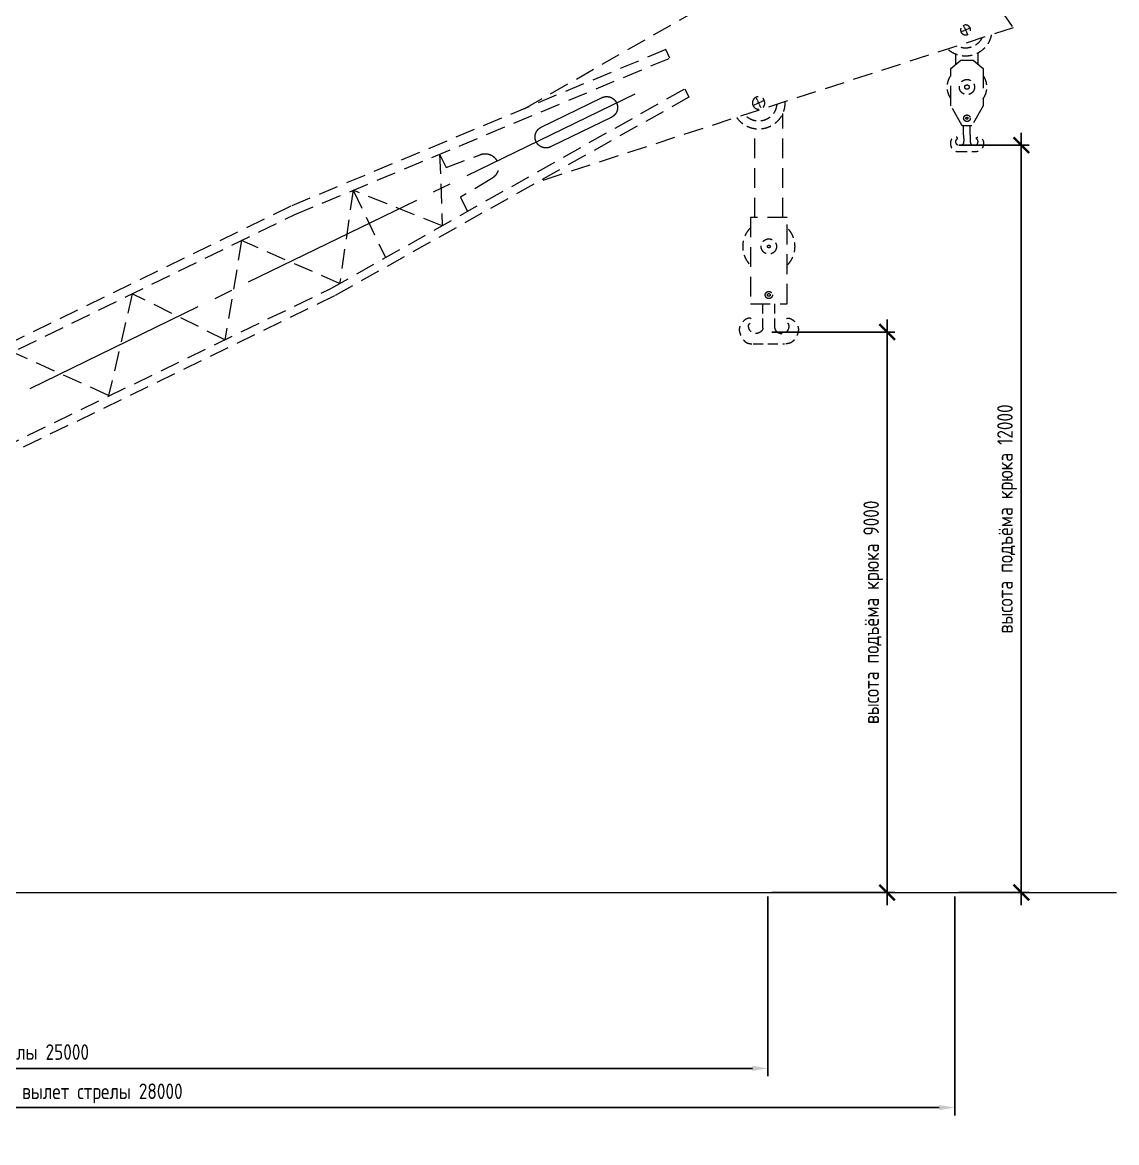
# Model space of a CAD drawing. Header units: millimetres. Extents: x -116888 to 30597, y -50310 to 30934.
# Drawn here: x 13032 to 30597, y -4014 to 13971 of the extents above; entities that cross this region are included whole.
import ezdxf

# ---------------------------------------------------------------- set-up
doc = ezdxf.new("R2010")
doc.units = ezdxf.units.MM
for name, pattern in [('CENTER', [16, 10, -2, 2, -2]), ('HIDDEN', [9.525, 6.35, -3.175]), ('K5LT_AXLED', [19.5, 15, -1.5, 1.5, -1.5])]:
    doc.linetypes.add(name, pattern=pattern)
for name, color, linetype, lineweight in [('2.Тонкая', 7, 'Continuous', 18), ('4.Штриховая', 7, 'HIDDEN', 0), ('линии', 7, 'Continuous', 35), ('невидимые', 7, 'HIDDEN', 18), ('размеры', 7, 'Continuous', 15)]:
    doc.layers.add(name, color=color, linetype=linetype, lineweight=lineweight)
doc.layers.add('3.Осевая', color=7, linetype='CENTER', lineweight=0, true_color=0xff8000)
doc.styles.add('ГОСТ 2.304', font='CS_Gost2304.shx')
doc.dimstyles.new('СПДС', dxfattribs={"dimscale": 100, "dimtxt": 2.5, "dimasz": 2.5, "dimexe": 1.25, "dimexo": 0.625, "dimtad": 1, "dimdec": 0, "dimrnd": 0.001, "dimtxsty": 'ГОСТ 2.304', "dimblk": 'ARCHTICK', "dimblk1": 'ARCHTICK', "dimblk2": 'ARCHTICK', "dimcen": 2.5, "dimdle": 2, "dimadec": 0, "dimazin": 2, "dimtfac": 0.75, "dimtdec": 4, "dimtmove": 1, "dimatfit": 3, "dimfxl": 1, "dimtolj": 1, "dimarcsym": 1})

# ---------------------------------------------------------------- blocks, each defined once
blk = doc.blocks.new('_ArchTick')
at = {"color": 0, "linetype": 'ByBlock', "lineweight": 30, "const_width": 0.15}
blk.add_lwpolyline([(-0.5, -0.5), (0.5, 0.5)], dxfattribs=at)
blk = doc.blocks.new('_McsArrow')
at = {"layer": 'Defpoints', "color": 0, "linetype": 'Continuous', "lineweight": 0, "ltscale": 1000}
blk.add_solid([(0, 0), (-1, 0.167), (-1, -0.167)], dxfattribs=at)
blk = doc.blocks.new('*D78')
at = {"layer": 'Defpoints', "color": 0, "ltscale": 100}
for p in [(25000, 0), (0, -62), (25000, -2822)]:
    blk.add_point(p, dxfattribs=at)
at = {"layer": 'размеры', "color": 0, "lineweight": -2, "ltscale": 100}
for p, q in [((0, -125), (0, -2947)), ((25000, -62), (25000, -2947)), ((-200, -2822), (24750, -2822))]:
    blk.add_line(p, q, dxfattribs=at)
at = {"layer": 'размеры', "color": 0, "lineweight": -2, "ltscale": 100, "xscale": 250, "yscale": 250, "zscale": 250, "rotation": 180}
blk.add_blockref('_ArchTick', (0, -2822), dxfattribs=at)
at = {"layer": 'размеры', "color": 0, "lineweight": -2, "ltscale": 100, "xscale": 250, "yscale": 250, "zscale": 250}
blk.add_blockref('_McsArrow', (25000, -2822), dxfattribs=at)
at = {"layer": 'размеры', "color": 0, "ltscale": 100, "insert": (12500, -2594), "char_height": 250, "attachment_point": 5, "style": 'ГОСТ 2.304'}
blk.add_mtext('\\A1;mах. вылет стрелы 25000', dxfattribs=at)
blk = doc.blocks.new('*D79')
at = {"layer": 'Defpoints', "color": 0, "ltscale": 100}
for p in [(25000, 9000), (25000, 0), (26914, 0)]:
    blk.add_point(p, dxfattribs=at)
at = {"layer": 'размеры', "color": 0, "lineweight": -2, "ltscale": 1000}
for p, q in [((26914, 9200), (26914, -200)), ((25063, 9000), (27039, 9000)), ((25063, 0), (27039, 0))]:
    blk.add_line(p, q, dxfattribs=at)
at = {"layer": 'размеры', "color": 0, "lineweight": -2, "ltscale": 100, "xscale": 250, "yscale": 250, "zscale": 250}
for p, rotation in [((26914, 9000), 90), ((26914, 0), 270)]:
    blk.add_blockref('_ArchTick', p, dxfattribs=dict(at, rotation=rotation))
at = {"layer": 'размеры', "color": 0, "ltscale": 100, "insert": (26691, 4500), "char_height": 250, "attachment_point": 5, "rotation": 90, "style": 'ГОСТ 2.304'}
blk.add_mtext('\\A1;высота подъёма крюка 9000', dxfattribs=at)
blk = doc.blocks.new('*D82')
at = {"layer": 'Defpoints', "color": 0, "ltscale": 100}
for p in [(0, 0), (28000, 0), (28000, -3452)]:
    blk.add_point(p, dxfattribs=at)
at = {"layer": 'размеры', "color": 0, "lineweight": -2, "ltscale": 100}
for p, q in [((0, -62), (0, -3577)), ((28000, -62), (28000, -3577)), ((-200, -3452), (27750, -3452))]:
    blk.add_line(p, q, dxfattribs=at)
at = {"layer": 'размеры', "color": 0, "lineweight": -2, "ltscale": 100, "xscale": 250, "yscale": 250, "zscale": 250, "rotation": 180}
blk.add_blockref('_ArchTick', (0, -3452), dxfattribs=at)
at = {"layer": 'размеры', "color": 0, "lineweight": -2, "ltscale": 100, "xscale": 250, "yscale": 250, "zscale": 250}
blk.add_blockref('_McsArrow', (28000, -3452), dxfattribs=at)
at = {"layer": 'размеры', "color": 0, "ltscale": 100, "insert": (14000, -3224), "char_height": 250, "attachment_point": 5, "style": 'ГОСТ 2.304'}
blk.add_mtext('\\A1;mах. вылет стрелы 28000', dxfattribs=at)
blk = doc.blocks.new('*D83')
at = {"layer": 'Defpoints', "color": 0, "ltscale": 100}
for p in [(28000, 12000), (29067, 12000), (28000, 0)]:
    blk.add_point(p, dxfattribs=at)
at = {"layer": 'размеры', "color": 0, "lineweight": -2, "ltscale": 1000}
for p, q in [((29067, -200), (29067, 12200)), ((28062, 12000), (29192, 12000)), ((28062, 0), (29192, 0))]:
    blk.add_line(p, q, dxfattribs=at)
at = {"layer": 'размеры', "color": 0, "lineweight": -2, "ltscale": 100, "xscale": 250, "yscale": 250, "zscale": 250}
for p, rotation in [((29067, 12000), 90), ((29067, 0), 270)]:
    blk.add_blockref('_ArchTick', p, dxfattribs=dict(at, rotation=rotation))
at = {"layer": 'размеры', "color": 0, "ltscale": 100, "insert": (28839, 6000), "char_height": 250, "attachment_point": 5, "rotation": 90, "style": 'ГОСТ 2.304'}
blk.add_mtext('\\A1;высота подъёма крюка 12000', dxfattribs=at)
blk = doc.blocks.new('осн.крюк - штрих.')
at = {"layer": '4.Штриховая', "ltscale": 25}
for p, q in [((-95, -2286), (-95, -1892)), ((95, -2286), (95, -1892)), ((-252, -2538), (252, -2538))]:
    blk.add_line(p, q, dxfattribs=at)
at = {"layer": '4.Штриховая', "ltscale": 50}
blk.add_lwpolyline([(-295, -1892), (295, -1892), (295, -507), (-295, -507)], close=True, dxfattribs=at)
at = {"layer": '4.Штриховая', "ltscale": 25}
blk.add_circle((0, -973), 123, dxfattribs=at)
at = {"layer": '4.Штриховая', "ltscale": 50}
for centre, radius in [((0, -973), 22.2), ((0, -1751), 57.6), ((0, -1751), 22.2)]:
    blk.add_circle(centre, radius, dxfattribs=at)
at = {"layer": '4.Штриховая', "ltscale": 25}
for start, end in [(134.6525, 225.3475), (314.6525, 45.3475)]:
    blk.add_arc((0, -973), 420, start, end, dxfattribs=at)
for points in [[(-95, -2286), (-95, -2289), (-96, -2294), (-114, -2331), (-147, -2357), (-195, -2375), (-238, -2367), (-262, -2360), (-302, -2329), (-326, -2281), (-326, -2205), (-288, -2211), (-270, -2157), (-291, -2118), (-355, -2127), (-426, -2182), (-493, -2279), (-454, -2405), (-420, -2460), (-357, -2529), (-287, -2535), (-252, -2538)], [(95, -2286), (95, -2289), (96, -2294), (114, -2331), (147, -2357), (195, -2375), (238, -2367), (262, -2360), (302, -2329), (326, -2281), (326, -2205), (288, -2211), (270, -2157), (291, -2118), (355, -2127), (426, -2182), (493, -2279), (454, -2405), (420, -2460), (357, -2529), (287, -2535), (252, -2538)]]:
    blk.add_open_spline(points, degree=3, knots=[0, 0, 0, 0, 13.609346, 27.218692, 69.178953, 166.54533, 211.797527, 257.049724, 295.218495, 333.387265, 378.66046, 450.659922, 492.202772, 526.915759, 566.421998, 659.574191, 800.949912, 896.185441, 969.842519, 1028.95607, 1088.06962, 1088.06962, 1088.06962, 1088.06962], dxfattribs=at)
blk = doc.blocks.new('вспом.крюк - штрих.')
at = {"layer": '4.Штриховая', "ltscale": 25}
for p, q in [((-53, -1633), (-53, -1483)), ((53, -1633), (53, -1483)), ((-158, -1897), (158, -1897))]:
    blk.add_line(p, q, dxfattribs=at)
at = {"layer": '4.Штриховая', "ltscale": 50}
blk.add_lwpolyline([(0, -431), (99, -431), (260, -561), (260, -1161), (76, -1483), (-76, -1483), (-260, -1161), (-260, -561), (-99, -431), (0, -431)], dxfattribs=at)
at = {"layer": '4.Штриховая', "ltscale": 25}
blk.add_circle((0, -861), 122, dxfattribs=at)
at = {"layer": '4.Штриховая', "ltscale": 50}
for centre, radius in [((0, -861), 36.2), ((0, -1362), 53), ((0, -1362), 16.4)]:
    blk.add_circle(centre, radius, dxfattribs=at)
at = {"layer": '4.Штриховая', "ltscale": 25}
for start, end in [(144.2312, 215.7688), (324.2312, 35.7688)]:
    blk.add_arc((0, -861), 320, start, end, dxfattribs=at)
for points in [[(-53, -1633), (-53, -1673), (-53, -1733), (-55, -1754), (-58, -1765), (-76, -1788), (-88, -1796), (-102, -1800), (-116, -1802), (-137, -1798), (-152, -1790), (-165, -1778), (-172, -1766), (-176, -1754), (-177, -1730), (-169, -1706), (-160, -1696), (-154, -1690), (-154, -1676), (-163, -1668), (-180, -1665), (-228, -1682), (-257, -1716), (-265, -1765), (-259, -1808), (-242, -1845), (-218, -1874), (-158, -1897)], [(53, -1633), (53, -1673), (53, -1733), (55, -1754), (58, -1765), (76, -1788), (88, -1796), (102, -1800), (115, -1802), (137, -1798), (152, -1790), (165, -1778), (172, -1766), (176, -1754), (177, -1730), (169, -1706), (160, -1696), (154, -1690), (154, -1676), (163, -1668), (180, -1665), (228, -1682), (257, -1716), (265, -1765), (259, -1808), (242, -1845), (218, -1874), (158, -1897)]]:
    blk.add_spline(points, degree=3, dxfattribs=at)
blk = doc.blocks.new('A$C5FDC05B3')
at = {"layer": '3.Осевая'}
for points in [[(0, -90), (0, 0), (-90, 0)], [(0, 90), (0, 0), (90, 0)]]:
    blk.add_lwpolyline(points, dxfattribs=at)
blk = doc.blocks.new('стрела штриховая')
at = {"layer": '3.Осевая', "color": 30, "linetype": 'K5LT_AXLED', "ltscale": 200, "true_color": 0xff8000}
blk.add_line((-22422, 319), (0, 0), dxfattribs=at)
at = {"layer": '4.Штриховая', "ltscale": 50}
for p, q in [((-17673, 843), (-17686, -357)), ((-6824, 747), (-6842, -553))]:
    blk.add_line(p, q, dxfattribs=at)
for points in [[(-20727, 861), (-24136, 1134), (-28314, -961), (-28374, -1298), (-20402, -295)], [(-19177, 778), (-18726, -279), (-17673, 843), (-16841, -420), (-15710, 874), (-14790, -456), (-13759, 846), (-12721, -469), (-11620, 815), (-10734, -497), (-9697, 788), (-8715, -526), (-7726, 760), (-6842, -553), (-5711, 671), (-4711, -445), (-3860, 502), (-3032, -340)]]:
    blk.add_lwpolyline(points, dxfattribs=at)
for points in [[(-1762, 462), (-1542, 291), (-6490, 742), (-16662, 887), (-23180, 604), (-23177, 755), (-16660, 1037), (-6488, 892)], [(2, 150), (-3021, 426), (-3032, -340), (-2, -150)], [(-1775, -411), (-1550, -247), (-6509, -557), (-16681, -432), (-23187, 56), (-23189, -95), (-16683, -563), (-6511, -707)]]:
    blk.add_lwpolyline(points, close=True, dxfattribs=at)
blk.add_lwpolyline([(-19177, 778), (-19181, 541), (-19761, 494, 0.943401), (-19767, 69), (-19188, 9), (-19192, -244)], format="xyb", dxfattribs=at)
at = {"layer": '4.Штриховая', "ltscale": 1000}
blk.add_lwpolyline([(-20852, 127, 1.02846), (-20837, 477), (-21913, 492, 1.040486), (-21918, 142)], format="xyb", close=True, dxfattribs=at)
at = {"layer": '4.Штриховая', "ltscale": 25}
for centre, radius in [((-24136, 1134), 100), ((0, 0), 174), ((0, 0), 123), ((-24162, -654), 100), ((-27667, -1005), 80)]:
    blk.add_circle(centre, radius, dxfattribs=at)
for centre, radius, start, end in [((-24136, 1134), 421, 355.428, 206.6339), ((-24136, 1134), 292, 355.4317, 206.6333), ((-27667, -1005), 421, 78.0779, 155.1924), ((-24162, -654), 421, 202.7375, 351.5969), ((-24162, -654), 292, 209.9196, 344.4149), ((-27667, -1005), 421, 215.8067, 338.5277), ((-27667, -1005), 292, 230.8438, 323.4906)]:
    blk.add_arc(centre, radius, start, end, dxfattribs=at)
at = {"layer": '4.Штриховая', "ltscale": 1000, "rotation": 359.1844304008035}
for p in [(-24136, 1134), (-24162, -654), (-27667, -1005)]:
    blk.add_blockref('A$C5FDC05B3', p, dxfattribs=at)

msp = doc.modelspace()

# ---------------------------------------------------------------- linework, layer by layer
at = {"layer": '2.Тонкая', "ltscale": 100}
msp.add_line((-8964.1, 0), (30597.1, 0), dxfattribs=at)
at = {"layer": '4.Штриховая', "ltscale": 50}
for p, q in [((28016, 13297.6), (28016, 13458.6)), ((28374.2, 13297.6), (28374.2, 13480))]:
    msp.add_line(p, q, dxfattribs=at)
at = {"layer": 'невидимые', "ltscale": 50}
for p, q in [((25237, 10839.5), (25237, 12509.2)), ((24792.2, 10839.5), (24792.2, 12261))]:
    msp.add_line(p, q, dxfattribs=at)

# ---------------------------------------------------------------- block references
at = {"layer": 'линии', "xscale": -1, "rotation": 25.15262613114967}
msp.add_blockref('стрела штриховая', (2701.8, 3000.4), dxfattribs=at)
at = {"layer": 'линии'}
for name, p in [('вспом.крюк - штрих.', (28195.1, 13793.9)), ('осн.крюк - штрих.', (25014.6, 11346.1))]:
    msp.add_blockref(name, p, dxfattribs=at)

# ---------------------------------------------------------------- dimensions: what is measured, and where the dimension line sits
at = {"layer": 'размеры', "ltscale": 1000}
for base, p1, p2, override, picture, middle in [((29067, 12000), (28000, 0), (28000, 12000), {"dimlfac": 1, "dimtxsty": 'ГОСТ 2.304', "dimblk1": 'ArchTick', "dimblk2": 'ArchTick', "dimsah": 1, "dimfxl": 1.25, "dimtolj": 1}, '*D83', (28838.6, 6000)), ((26913.6, 0), (25000.3, 9000), (25000.3, 0), {"dimscale": 100, "dimlfac": 1, "dimtxsty": 'ГОСТ 2.304', "dimblk1": 'ArchTick', "dimblk2": 'ArchTick', "dimsah": 1, "dimfxl": 1.25, "dimtolj": 1}, '*D79', (26690.9, 4500))]:
    dim = msp.add_linear_dim(base=base, p1=p1, p2=p2, angle=90, text='высота подъёма крюка <>', dimstyle='СПДС', override=override, dxfattribs=at)
    dim.commit()
    dim.dimension.update_dxf_attribs({"geometry": picture, "text_midpoint": middle})
at = {"layer": 'размеры', "ltscale": 100}
for base, p1, p2, picture, middle in [((25000, -2822.5), (0, -62.5), (25000, 0), '*D78', (12500, -2594)), ((28000, -3451.9), (0, 0), (28000, 0), '*D82', (14000, -3223.5))]:
    dim = msp.add_linear_dim(base=base, p1=p1, p2=p2, text='mах. вылет стрелы <>', dimstyle='СПДС', override={"dimlfac": 1, "dimtxsty": 'ГОСТ 2.304', "dimblk1": 'ArchTick', "dimblk2": '_McsArrow', "dimsah": 1, "dimfxl": 1.25, "dimtolj": 1}, dxfattribs=at)
    dim.commit()
    dim.dimension.update_dxf_attribs({"geometry": picture, "text_midpoint": middle})

doc.saveas('drawing.dxf')
